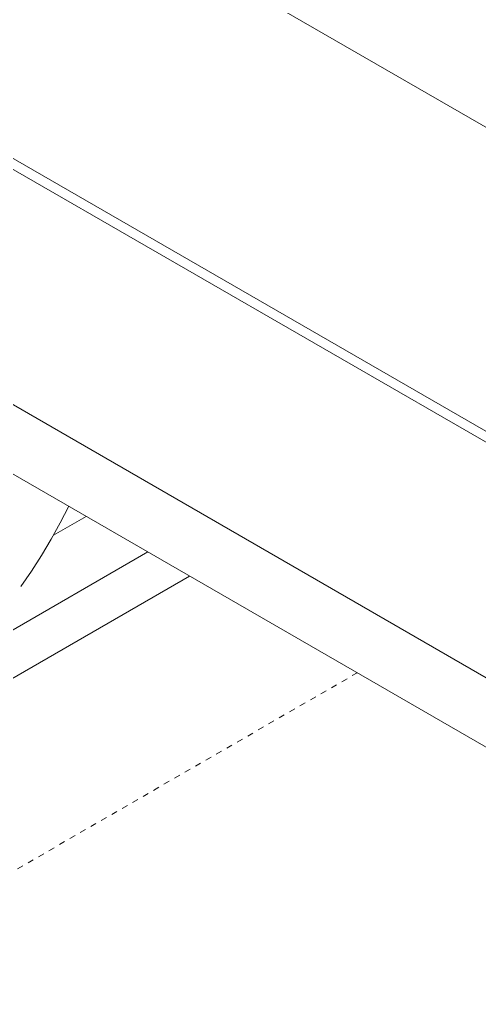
# Model space of a CAD drawing. Header units: inches. Extents: x -9 to 187, y -3 to 135.
# Drawn here: x 132.45 to 140.07, y 58.55 to 74.72 of the extents above; entities that cross this region are included whole.
import ezdxf

# ---------------------------------------------------------------- set-up
doc = ezdxf.new("R2010")
doc.units = ezdxf.units.IN
doc.linetypes.add('HIDDEN', pattern=[1.905, 1.27, -0.635])
doc.layers.add('ZANO_R', color=7, linetype='Continuous', lineweight=0)
doc.layers.add('ZANO_R_przerywana', color=250, linetype='HIDDEN', lineweight=0)

msp = doc.modelspace()

# ---------------------------------------------------------------- linework, layer by layer
at = {"layer": 'ZANO_R'}
for p, q in [((156.42896, 63.55497), (129.42074, 79.14818)), ((125.50438, 76.37281), (152.40621, 60.84104)), ((152.38375, 60.67088), (125.37769, 76.26284)), ((121.48942, 74.60681), (148.49548, 59.01485)), ((121.3166, 73.55779), (148.32482, 57.96459)), ((133.26838, 66.65743), (133.12665, 66.38163)), ((133.01555, 66.17926), (133.55607, 66.49133)), ((133.12665, 66.38163), (132.97635, 66.11041)), ((132.97635, 66.11041), (132.81764, 65.84402)), ((130.901, 63.77879), (134.57767, 65.90151)), ((132.81764, 65.84402), (132.65067, 65.58273)), ((132.18145, 63.71796), (135.27056, 65.50147)), ((132.65067, 65.58273), (132.47561, 65.3268))]:
    msp.add_line(p, q, dxfattribs=at)
at = {"layer": 'ZANO_R_przerywana', "ltscale": 0.05}
msp.add_line((126.01319, 56.95167), (138.04621, 63.89894), dxfattribs=at)

doc.saveas('drawing.dxf')
